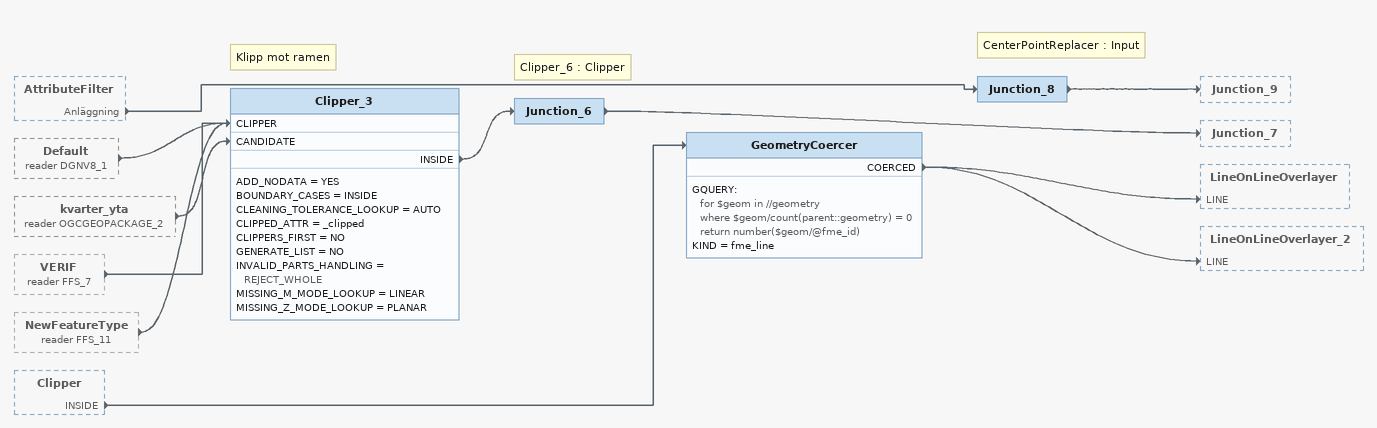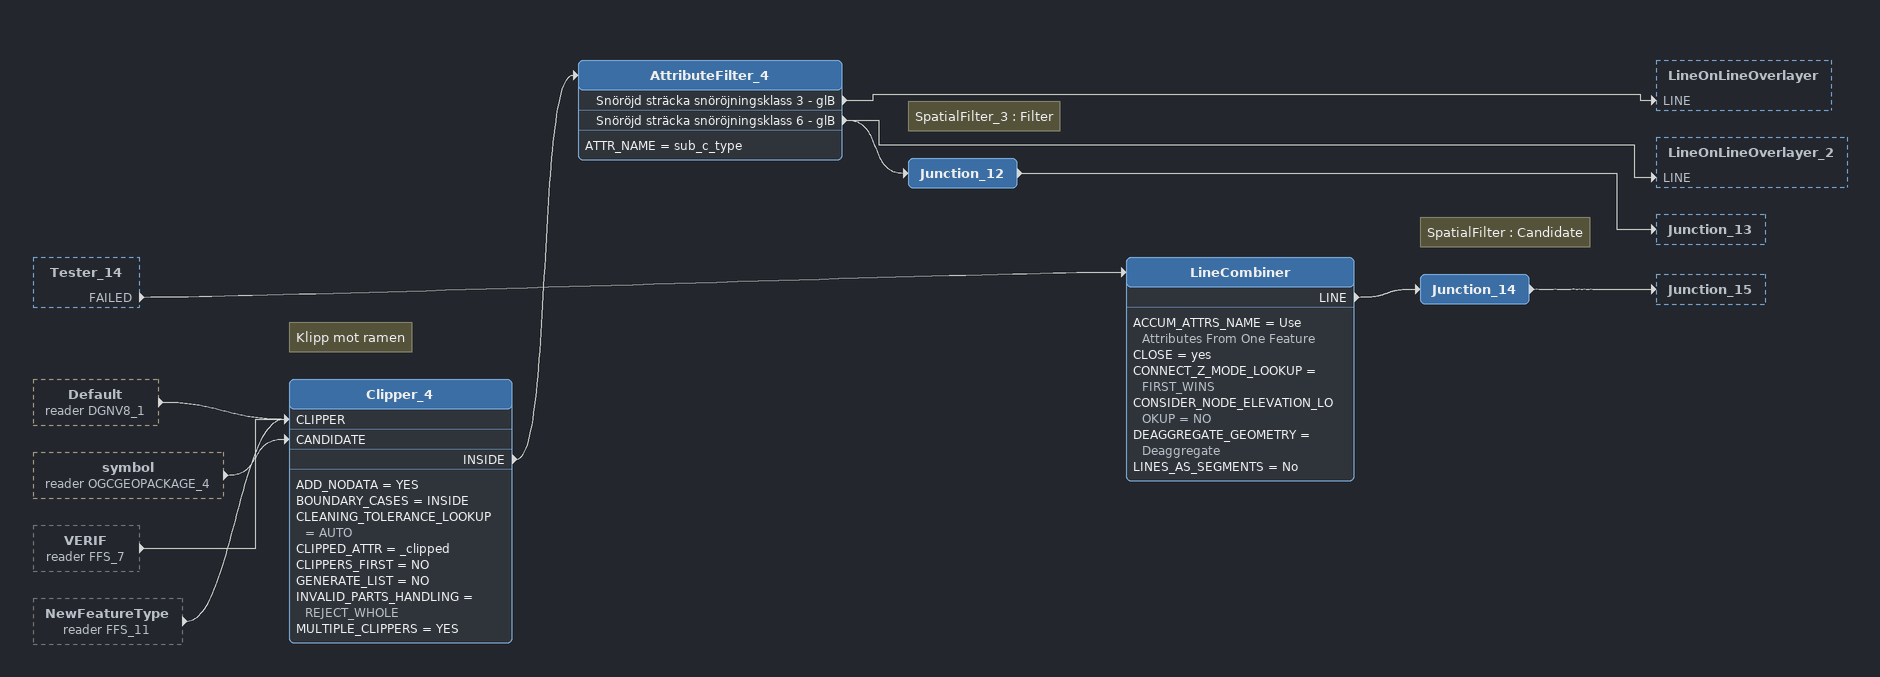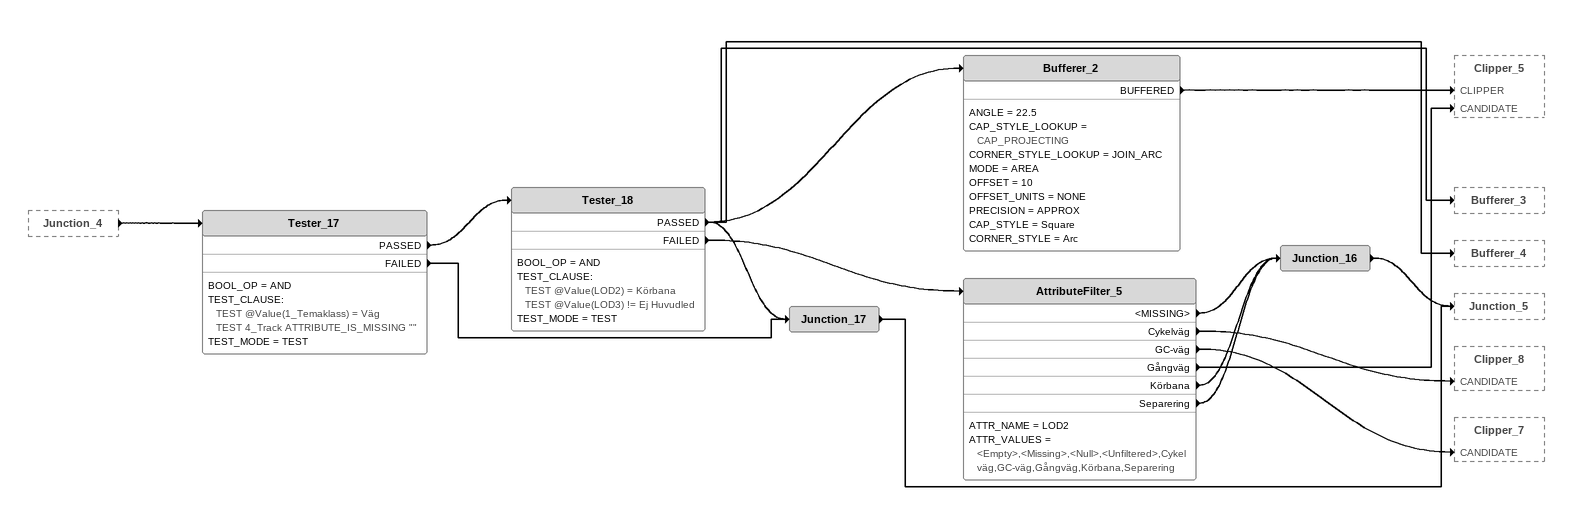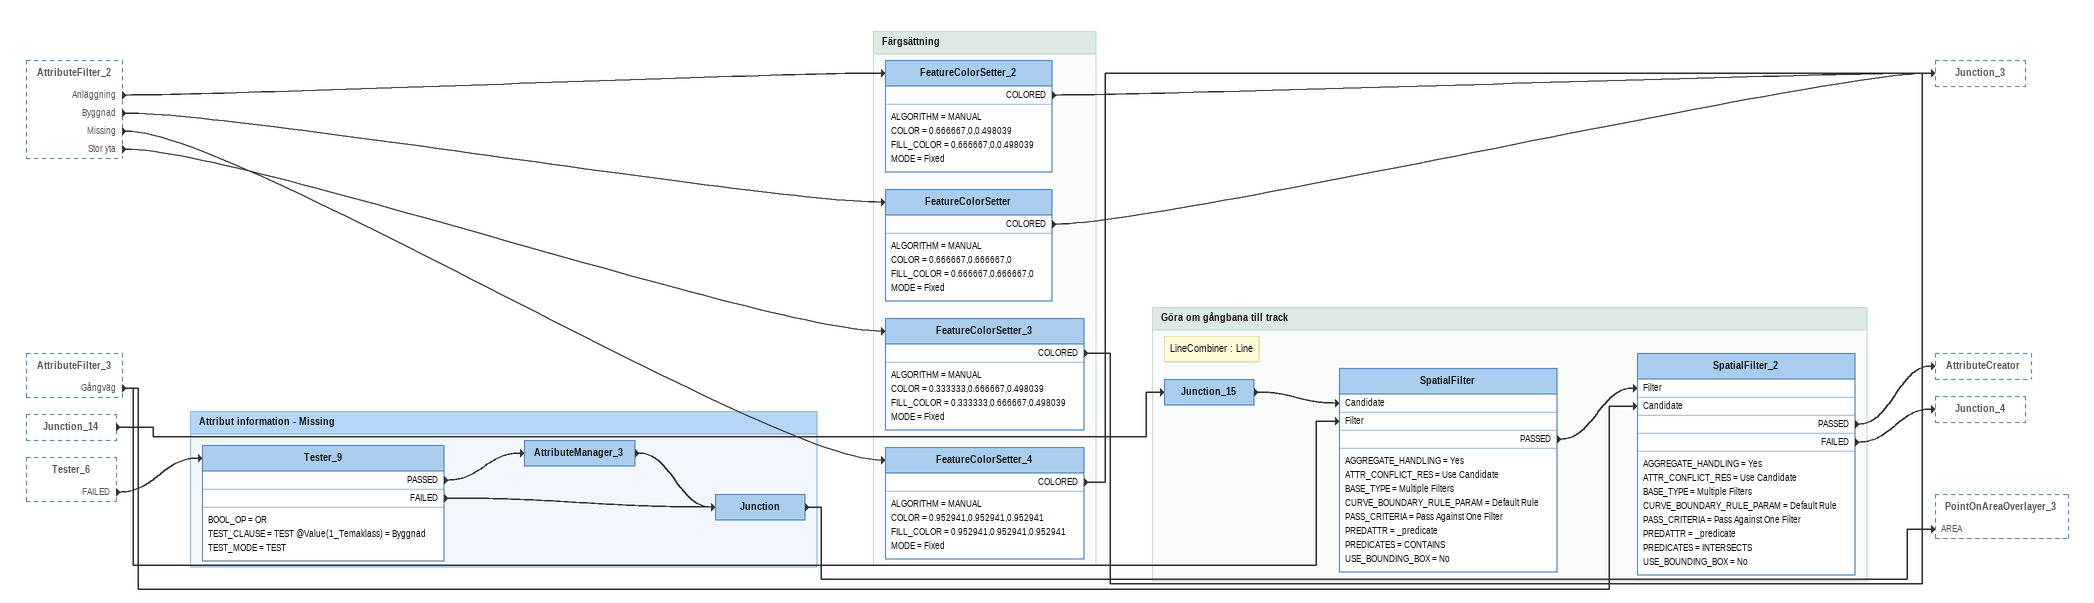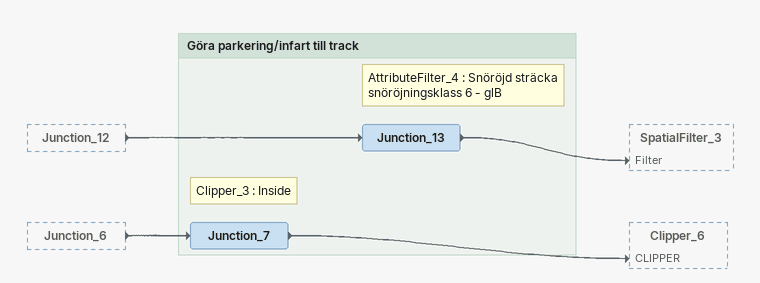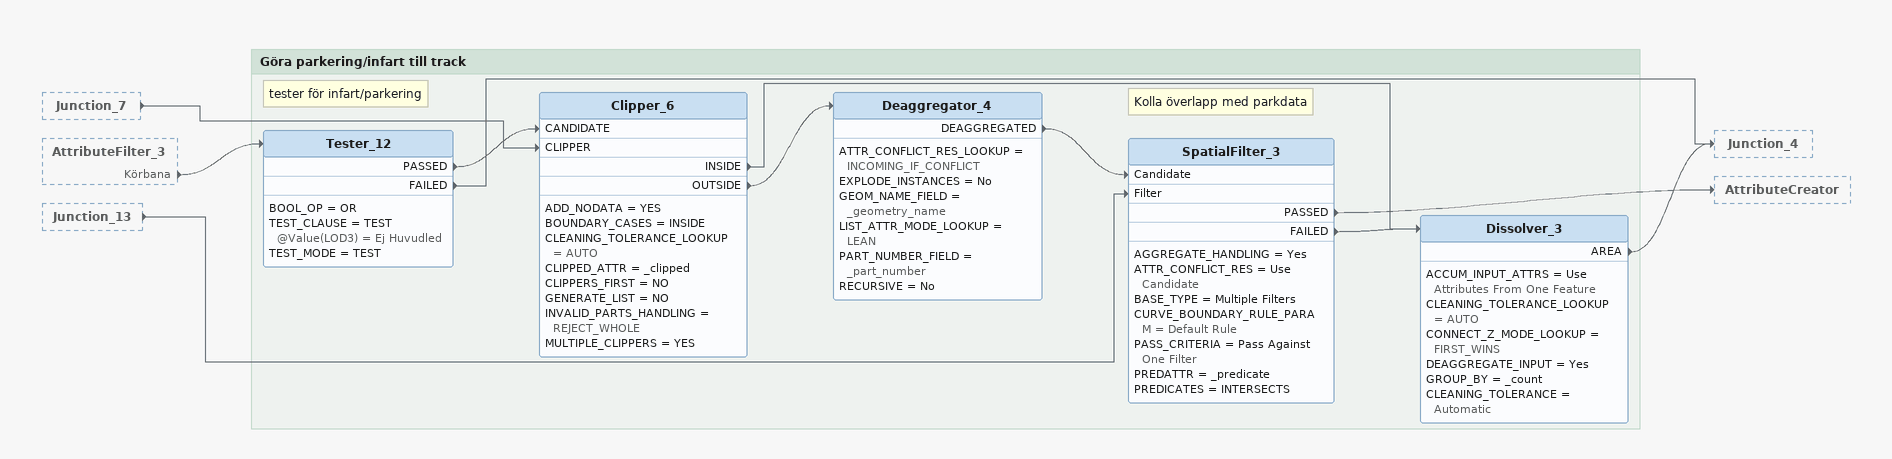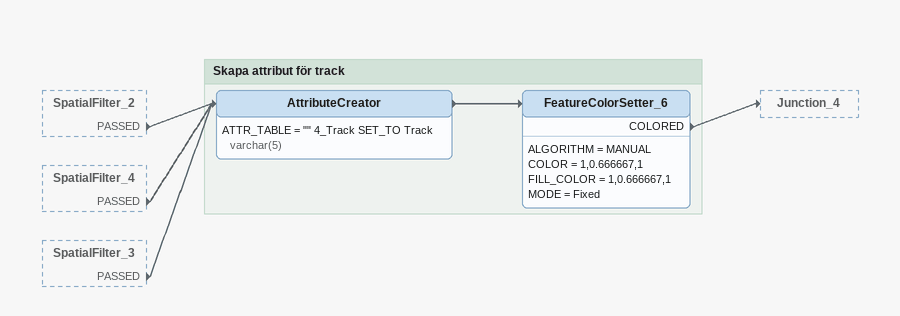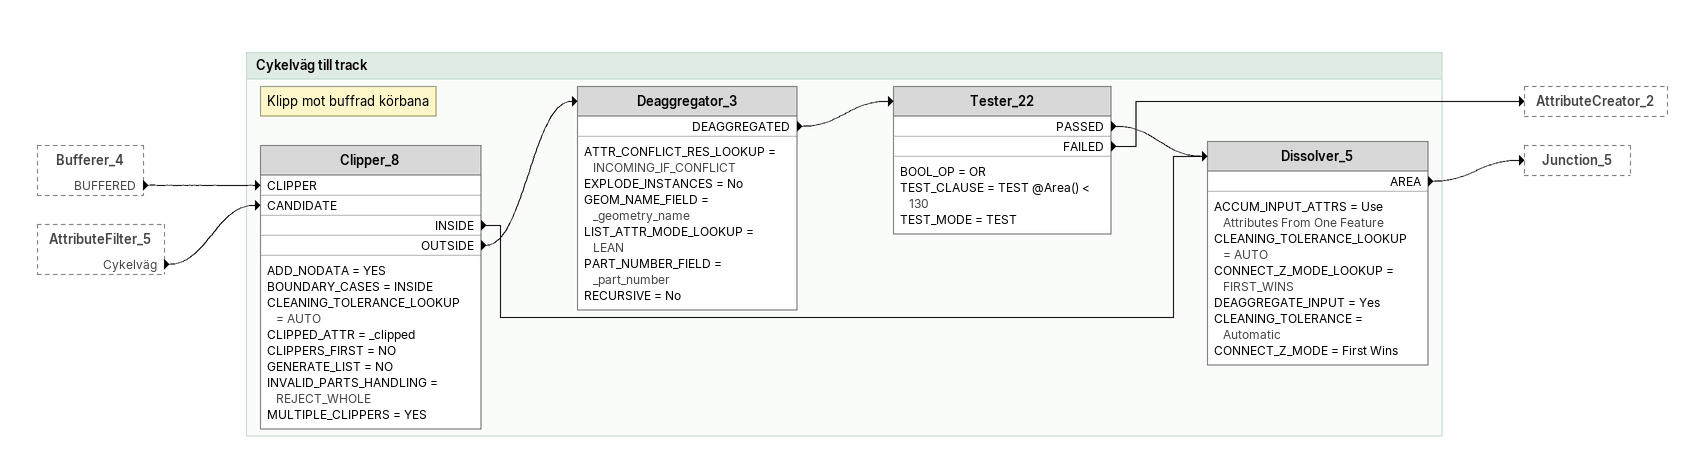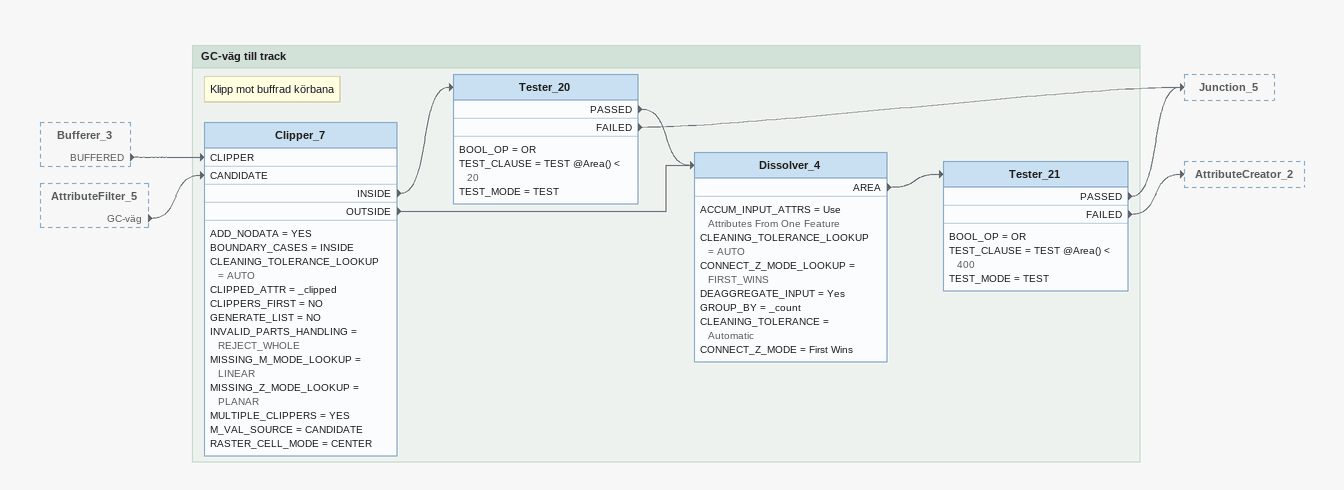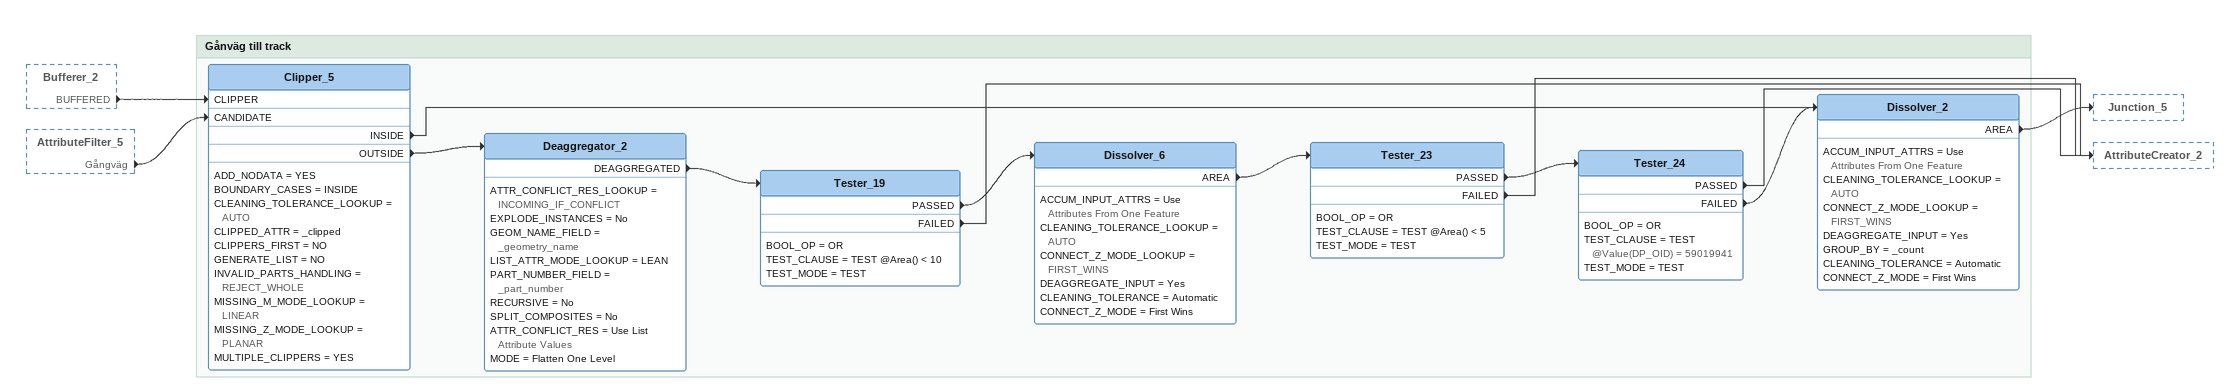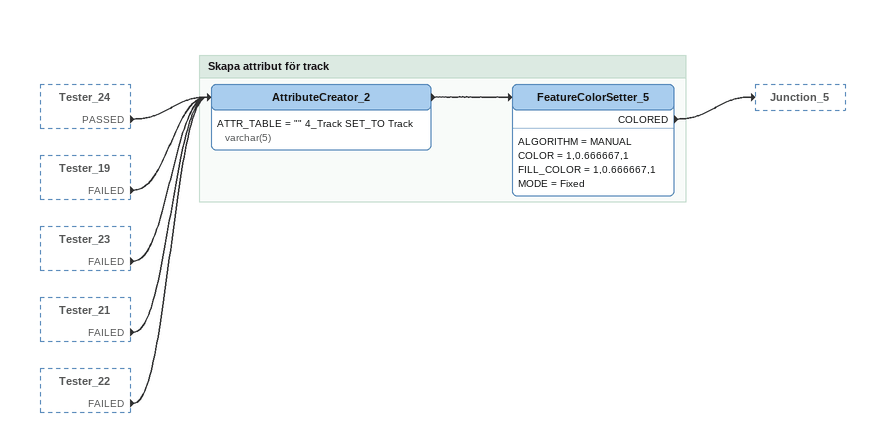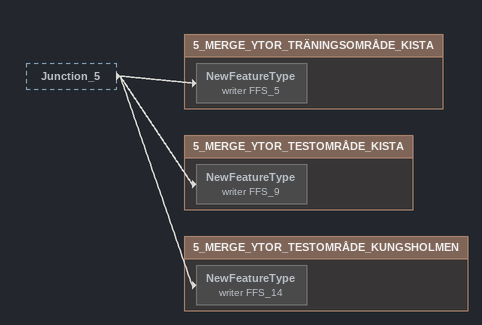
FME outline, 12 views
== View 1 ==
AttributeFilter [outside]
    Anläggning -> Junction_8
Default (reader DGNV8_1) [outside]
    -> Clipper_3 [CLIPPER]
kvarter_yta (reader OGCGEOPACKAGE_2) [outside]
    -> Clipper_3 [CANDIDATE]
VERIF (reader FFS_7) [outside]
    -> Clipper_3 [CLIPPER]
NewFeatureType (reader FFS_11) [outside]
    -> Clipper_3 [CLIPPER]
Clipper [outside]
    INSIDE -> GeometryCoercer
Note: CenterPointReplacer : Input
Junction_8
    -> Junction_9
GeometryCoercer
    GQUERY:
      for $geom in //geometry
      where $geom/count(parent::geometry) = 0
      return number($geom/@fme_id)
    KIND = fme_line
    COERCED -> LineOnLineOverlayer [LINE]
    COERCED -> LineOnLineOverlayer_2 [LINE]
Note: Klipp mot ramen
Clipper_3
    ADD_NODATA = YES
    BOUNDARY_CASES = INSIDE
    CLEANING_TOLERANCE_LOOKUP = AUTO
    CLIPPED_ATTR = _clipped
    CLIPPERS_FIRST = NO
    GENERATE_LIST = NO
    INVALID_PARTS_HANDLING = REJECT_WHOLE
    MISSING_M_MODE_LOOKUP = LINEAR
    MISSING_Z_MODE_LOOKUP = PLANAR
    INSIDE -> Junction_6
Note: Clipper_6 : Clipper
Junction_6
    -> Junction_7

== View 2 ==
Tester_14 [outside]
    FAILED -> LineCombiner
Default (reader DGNV8_1) [outside]
    -> Clipper_4 [CLIPPER]
symbol (reader OGCGEOPACKAGE_4) [outside]
    -> Clipper_4 [CANDIDATE]
VERIF (reader FFS_7) [outside]
    -> Clipper_4 [CLIPPER]
NewFeatureType (reader FFS_11) [outside]
    -> Clipper_4 [CLIPPER]
Note: Klipp mot ramen
Clipper_4
    ADD_NODATA = YES
    BOUNDARY_CASES = INSIDE
    CLEANING_TOLERANCE_LOOKUP = AUTO
    CLIPPED_ATTR = _clipped
    CLIPPERS_FIRST = NO
    GENERATE_LIST = NO
    INVALID_PARTS_HANDLING = REJECT_WHOLE
    MULTIPLE_CLIPPERS = YES
    INSIDE -> AttributeFilter_4
AttributeFilter_4
    ATTR_NAME = sub_c_type
    Snöröjd sträcka snöröjningsklass 3 - glB -> LineOnLineOverlayer [LINE]
    Snöröjd sträcka snöröjningsklass 6 - glB -> LineOnLineOverlayer_2 [LINE]
    Snöröjd sträcka snöröjningsklass 6 - glB -> Junction_12
Note: SpatialFilter_3 : Filter
Junction_12
    -> Junction_13
LineCombiner
    ACCUM_ATTRS_NAME = Use Attributes From One Feature
    CLOSE = yes
    CONNECT_Z_MODE_LOOKUP = FIRST_WINS
    CONSIDER_NODE_ELEVATION_LOOKUP = NO
    DEAGGREGATE_GEOMETRY = Deaggregate
    LINES_AS_SEGMENTS = No
    LINE -> Junction_14
Note: SpatialFilter : Candidate
Junction_14
    -> Junction_15

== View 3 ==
Junction_4 [outside]
    -> Tester_17
Tester_17
    BOOL_OP = AND
    TEST_CLAUSE:
      TEST @Value(1_Temaklass) = Väg
      TEST 4_Track ATTRIBUTE_IS_MISSING ""
    TEST_MODE = TEST
    PASSED -> Tester_18
    FAILED -> Junction_17
Tester_18
    BOOL_OP = AND
    TEST_CLAUSE:
      TEST @Value(LOD2) = Körbana
      TEST @Value(LOD3) != Ej Huvudled
    TEST_MODE = TEST
    PASSED -> Bufferer_2
    PASSED -> Bufferer_3
    PASSED -> Bufferer_4
    PASSED -> Junction_17
    FAILED -> AttributeFilter_5
Bufferer_2
    ANGLE = 22.5
    CAP_STYLE_LOOKUP = CAP_PROJECTING
    CORNER_STYLE_LOOKUP = JOIN_ARC
    MODE = AREA
    OFFSET = 10
    OFFSET_UNITS = NONE
    PRECISION = APPROX
    CAP_STYLE = Square
    CORNER_STYLE = Arc
    BUFFERED -> Clipper_5 [CLIPPER]
AttributeFilter_5
    ATTR_NAME = LOD2
    ATTR_VALUES = <Empty>,<Missing>,<Null>,<Unfiltered>,Cykelväg,GC-väg,Gångväg,Körbana,Separering
    <MISSING> -> Junction_16
    Cykelväg -> Clipper_8 [CANDIDATE]
    GC-väg -> Clipper_7 [CANDIDATE]
    Gångväg -> Clipper_5 [CANDIDATE]
    Körbana -> Junction_16
    Separering -> Junction_16
Junction_16
    -> Junction_5
Junction_17
    -> Junction_5

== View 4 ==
AttributeFilter_2 [outside]
    Anläggning -> FeatureColorSetter_2
    Byggnad -> FeatureColorSetter
    Missing -> FeatureColorSetter_4
    Stor yta -> FeatureColorSetter_3
AttributeFilter_3 [outside]
    Gångväg -> SpatialFilter [Filter]
    Gångväg -> SpatialFilter_2 [Candidate]
Junction_14 [outside]
    -> Junction_15
Tester_6 [outside]
    FAILED -> Tester_9

Bookmark: Göra om gångbana till track
Note: LineCombiner : Line
Junction_15
    -> SpatialFilter [Candidate]
SpatialFilter
    AGGREGATE_HANDLING = Yes
    ATTR_CONFLICT_RES = Use Candidate
    BASE_TYPE = Multiple Filters
    CURVE_BOUNDARY_RULE_PARAM = Default Rule
    PASS_CRITERIA = Pass Against One Filter
    PREDATTR = _predicate
    PREDICATES = CONTAINS
    USE_BOUNDING_BOX = No
    PASSED -> SpatialFilter_2 [Filter]
SpatialFilter_2
    AGGREGATE_HANDLING = Yes
    ATTR_CONFLICT_RES = Use Candidate
    BASE_TYPE = Multiple Filters
    CURVE_BOUNDARY_RULE_PARAM = Default Rule
    PASS_CRITERIA = Pass Against One Filter
    PREDATTR = _predicate
    PREDICATES = INTERSECTS
    USE_BOUNDING_BOX = No
    PASSED -> AttributeCreator
    FAILED -> Junction_4

Bookmark: Attribut information - Missing
Tester_9
    BOOL_OP = OR
    TEST_CLAUSE = TEST @Value(1_Temaklass) = Byggnad
    TEST_MODE = TEST
    PASSED -> AttributeManager_3
    FAILED -> Junction
AttributeManager_3
    -> Junction
Junction
    -> PointOnAreaOverlayer_3 [AREA]

Bookmark: Färgsättning
FeatureColorSetter_2
    ALGORITHM = MANUAL
    COLOR = 0.666667,0,0.498039
    FILL_COLOR = 0.666667,0,0.498039
    MODE = Fixed
    COLORED -> Junction_3
FeatureColorSetter
    ALGORITHM = MANUAL
    COLOR = 0.666667,0.666667,0
    FILL_COLOR = 0.666667,0.666667,0
    MODE = Fixed
    COLORED -> Junction_3
FeatureColorSetter_3
    ALGORITHM = MANUAL
    COLOR = 0.333333,0.666667,0.498039
    FILL_COLOR = 0.333333,0.666667,0.498039
    MODE = Fixed
    COLORED -> Junction_3
FeatureColorSetter_4
    ALGORITHM = MANUAL
    COLOR = 0.952941,0.952941,0.952941
    FILL_COLOR = 0.952941,0.952941,0.952941
    MODE = Fixed
    COLORED -> Junction_3

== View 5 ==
Junction_12 [outside]
    -> Junction_13
Junction_6 [outside]
    -> Junction_7

Bookmark: Göra parkering/infart till track
Note: Clipper_3 : Inside
Junction_7
    -> Clipper_6 [CLIPPER]
Note: AttributeFilter_4 : Snöröjd sträcka snöröjningsklass 6 - glB
Junction_13
    -> SpatialFilter_3 [Filter]

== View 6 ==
Junction_7 [outside]
    -> Clipper_6 [CLIPPER]
AttributeFilter_3 [outside]
    Körbana -> Tester_12
Junction_13 [outside]
    -> SpatialFilter_3 [Filter]

Bookmark: Göra parkering/infart till track
Note: tester för infart/parkering
Tester_12
    BOOL_OP = OR
    TEST_CLAUSE = TEST @Value(LOD3) = Ej Huvudled
    TEST_MODE = TEST
    PASSED -> Clipper_6 [CANDIDATE]
    FAILED -> Junction_4
Clipper_6
    ADD_NODATA = YES
    BOUNDARY_CASES = INSIDE
    CLEANING_TOLERANCE_LOOKUP = AUTO
    CLIPPED_ATTR = _clipped
    CLIPPERS_FIRST = NO
    GENERATE_LIST = NO
    INVALID_PARTS_HANDLING = REJECT_WHOLE
    MULTIPLE_CLIPPERS = YES
    INSIDE -> Dissolver_3
    OUTSIDE -> Deaggregator_4
Deaggregator_4
    ATTR_CONFLICT_RES_LOOKUP = INCOMING_IF_CONFLICT
    EXPLODE_INSTANCES = No
    GEOM_NAME_FIELD = _geometry_name
    LIST_ATTR_MODE_LOOKUP = LEAN
    PART_NUMBER_FIELD = _part_number
    RECURSIVE = No
    DEAGGREGATED -> SpatialFilter_3 [Candidate]
Note: Kolla överlapp med parkdata
SpatialFilter_3
    AGGREGATE_HANDLING = Yes
    ATTR_CONFLICT_RES = Use Candidate
    BASE_TYPE = Multiple Filters
    CURVE_BOUNDARY_RULE_PARAM = Default Rule
    PASS_CRITERIA = Pass Against One Filter
    PREDATTR = _predicate
    PREDICATES = INTERSECTS
    PASSED -> AttributeCreator
    FAILED -> Dissolver_3
Dissolver_3
    ACCUM_INPUT_ATTRS = Use Attributes From One Feature
    CLEANING_TOLERANCE_LOOKUP = AUTO
    CONNECT_Z_MODE_LOOKUP = FIRST_WINS
    DEAGGREGATE_INPUT = Yes
    GROUP_BY = _count
    CLEANING_TOLERANCE = Automatic
    AREA -> Junction_4

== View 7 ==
SpatialFilter_2 [outside]
    PASSED -> AttributeCreator
SpatialFilter_4 [outside]
    PASSED -> AttributeCreator
SpatialFilter_3 [outside]
    PASSED -> AttributeCreator

Bookmark: Skapa attribut för track
AttributeCreator
    ATTR_TABLE = "" 4_Track SET_TO Track varchar(5)
    -> FeatureColorSetter_6
FeatureColorSetter_6
    ALGORITHM = MANUAL
    COLOR = 1,0.666667,1
    FILL_COLOR = 1,0.666667,1
    MODE = Fixed
    COLORED -> Junction_4

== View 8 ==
Bufferer_4 [outside]
    BUFFERED -> Clipper_8 [CLIPPER]
AttributeFilter_5 [outside]
    Cykelväg -> Clipper_8 [CANDIDATE]

Bookmark: Cykelväg till track
Note: Klipp mot buffrad körbana
Clipper_8
    ADD_NODATA = YES
    BOUNDARY_CASES = INSIDE
    CLEANING_TOLERANCE_LOOKUP = AUTO
    CLIPPED_ATTR = _clipped
    CLIPPERS_FIRST = NO
    GENERATE_LIST = NO
    INVALID_PARTS_HANDLING = REJECT_WHOLE
    MULTIPLE_CLIPPERS = YES
    INSIDE -> Dissolver_5
    OUTSIDE -> Deaggregator_3
Deaggregator_3
    ATTR_CONFLICT_RES_LOOKUP = INCOMING_IF_CONFLICT
    EXPLODE_INSTANCES = No
    GEOM_NAME_FIELD = _geometry_name
    LIST_ATTR_MODE_LOOKUP = LEAN
    PART_NUMBER_FIELD = _part_number
    RECURSIVE = No
    DEAGGREGATED -> Tester_22
Tester_22
    BOOL_OP = OR
    TEST_CLAUSE = TEST @Area() < 130
    TEST_MODE = TEST
    PASSED -> Dissolver_5
    FAILED -> AttributeCreator_2
Dissolver_5
    ACCUM_INPUT_ATTRS = Use Attributes From One Feature
    CLEANING_TOLERANCE_LOOKUP = AUTO
    CONNECT_Z_MODE_LOOKUP = FIRST_WINS
    DEAGGREGATE_INPUT = Yes
    CLEANING_TOLERANCE = Automatic
    CONNECT_Z_MODE = First Wins
    AREA -> Junction_5

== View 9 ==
Bufferer_3 [outside]
    BUFFERED -> Clipper_7 [CLIPPER]
AttributeFilter_5 [outside]
    GC-väg -> Clipper_7 [CANDIDATE]

Bookmark: GC-väg till track
Note: Klipp mot buffrad körbana
Clipper_7
    ADD_NODATA = YES
    BOUNDARY_CASES = INSIDE
    CLEANING_TOLERANCE_LOOKUP = AUTO
    CLIPPED_ATTR = _clipped
    CLIPPERS_FIRST = NO
    GENERATE_LIST = NO
    INVALID_PARTS_HANDLING = REJECT_WHOLE
    MISSING_M_MODE_LOOKUP = LINEAR
    MISSING_Z_MODE_LOOKUP = PLANAR
    MULTIPLE_CLIPPERS = YES
    M_VAL_SOURCE = CANDIDATE
    RASTER_CELL_MODE = CENTER
    INSIDE -> Tester_20
    OUTSIDE -> Dissolver_4
Tester_20
    BOOL_OP = OR
    TEST_CLAUSE = TEST @Area() < 20
    TEST_MODE = TEST
    PASSED -> Dissolver_4
    FAILED -> Junction_5
Dissolver_4
    ACCUM_INPUT_ATTRS = Use Attributes From One Feature
    CLEANING_TOLERANCE_LOOKUP = AUTO
    CONNECT_Z_MODE_LOOKUP = FIRST_WINS
    DEAGGREGATE_INPUT = Yes
    GROUP_BY = _count
    CLEANING_TOLERANCE = Automatic
    CONNECT_Z_MODE = First Wins
    AREA -> Tester_21
Tester_21
    BOOL_OP = OR
    TEST_CLAUSE = TEST @Area() < 400
    TEST_MODE = TEST
    PASSED -> Junction_5
    FAILED -> AttributeCreator_2

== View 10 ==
Bufferer_2 [outside]
    BUFFERED -> Clipper_5 [CLIPPER]
AttributeFilter_5 [outside]
    Gångväg -> Clipper_5 [CANDIDATE]

Bookmark: Gånväg till track
Clipper_5
    ADD_NODATA = YES
    BOUNDARY_CASES = INSIDE
    CLEANING_TOLERANCE_LOOKUP = AUTO
    CLIPPED_ATTR = _clipped
    CLIPPERS_FIRST = NO
    GENERATE_LIST = NO
    INVALID_PARTS_HANDLING = REJECT_WHOLE
    MISSING_M_MODE_LOOKUP = LINEAR
    MISSING_Z_MODE_LOOKUP = PLANAR
    MULTIPLE_CLIPPERS = YES
    INSIDE -> Dissolver_2
    OUTSIDE -> Deaggregator_2
Deaggregator_2
    ATTR_CONFLICT_RES_LOOKUP = INCOMING_IF_CONFLICT
    EXPLODE_INSTANCES = No
    GEOM_NAME_FIELD = _geometry_name
    LIST_ATTR_MODE_LOOKUP = LEAN
    PART_NUMBER_FIELD = _part_number
    RECURSIVE = No
    SPLIT_COMPOSITES = No
    ATTR_CONFLICT_RES = Use List Attribute Values
    MODE = Flatten One Level
    DEAGGREGATED -> Tester_19
Tester_19
    BOOL_OP = OR
    TEST_CLAUSE = TEST @Area() < 10
    TEST_MODE = TEST
    PASSED -> Dissolver_6
    FAILED -> AttributeCreator_2
Dissolver_6
    ACCUM_INPUT_ATTRS = Use Attributes From One Feature
    CLEANING_TOLERANCE_LOOKUP = AUTO
    CONNECT_Z_MODE_LOOKUP = FIRST_WINS
    DEAGGREGATE_INPUT = Yes
    CLEANING_TOLERANCE = Automatic
    CONNECT_Z_MODE = First Wins
    AREA -> Tester_23
Tester_23
    BOOL_OP = OR
    TEST_CLAUSE = TEST @Area() < 5
    TEST_MODE = TEST
    PASSED -> Tester_24
    FAILED -> AttributeCreator_2
Tester_24
    BOOL_OP = OR
    TEST_CLAUSE = TEST @Value(DP_OID) = 59019941
    TEST_MODE = TEST
    PASSED -> AttributeCreator_2
    FAILED -> Dissolver_2
Dissolver_2
    ACCUM_INPUT_ATTRS = Use Attributes From One Feature
    CLEANING_TOLERANCE_LOOKUP = AUTO
    CONNECT_Z_MODE_LOOKUP = FIRST_WINS
    DEAGGREGATE_INPUT = Yes
    GROUP_BY = _count
    CLEANING_TOLERANCE = Automatic
    CONNECT_Z_MODE = First Wins
    AREA -> Junction_5

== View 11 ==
Tester_24 [outside]
    PASSED -> AttributeCreator_2
Tester_19 [outside]
    FAILED -> AttributeCreator_2
Tester_23 [outside]
    FAILED -> AttributeCreator_2
Tester_21 [outside]
    FAILED -> AttributeCreator_2
Tester_22 [outside]
    FAILED -> AttributeCreator_2

Bookmark: Skapa attribut för track
AttributeCreator_2
    ATTR_TABLE = "" 4_Track SET_TO Track varchar(5)
    -> FeatureColorSetter_5
FeatureColorSetter_5
    ALGORITHM = MANUAL
    COLOR = 1,0.666667,1
    FILL_COLOR = 1,0.666667,1
    MODE = Fixed
    COLORED -> Junction_5

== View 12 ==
Junction_5 [outside]
    -> NewFeatureType (writer FFS_5)
    -> NewFeatureType (writer FFS_9)
    -> NewFeatureType (writer FFS_14)

Bookmark: 5_MERGE_YTOR_TRÄNINGSOMRÅDE_KISTA
NewFeatureType (writer FFS_5) [off]

Bookmark: 5_MERGE_YTOR_TESTOMRÅDE_KISTA
NewFeatureType (writer FFS_9) [off]

Bookmark: 5_MERGE_YTOR_TESTOMRÅDE_KUNGSHOLMEN
NewFeatureType (writer FFS_14) [off]
